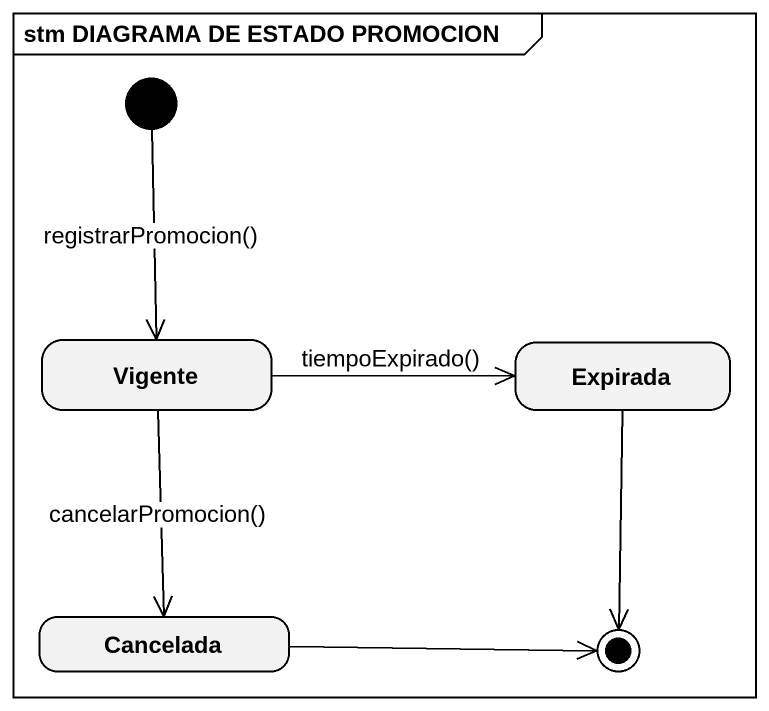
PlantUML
@startuml
mainframe stm DIAGRAMA DE ESTADO PROMOCION
hide empty description
state Vigente
state Expirada
state Cancelada
[*] --> Vigente : registrarPromocion()
Vigente -right-> Expirada : tiempoExpirado()
Vigente --> Cancelada : cancelarPromocion()
Expirada --> [*]
Cancelada -right-> [*]
@enduml
